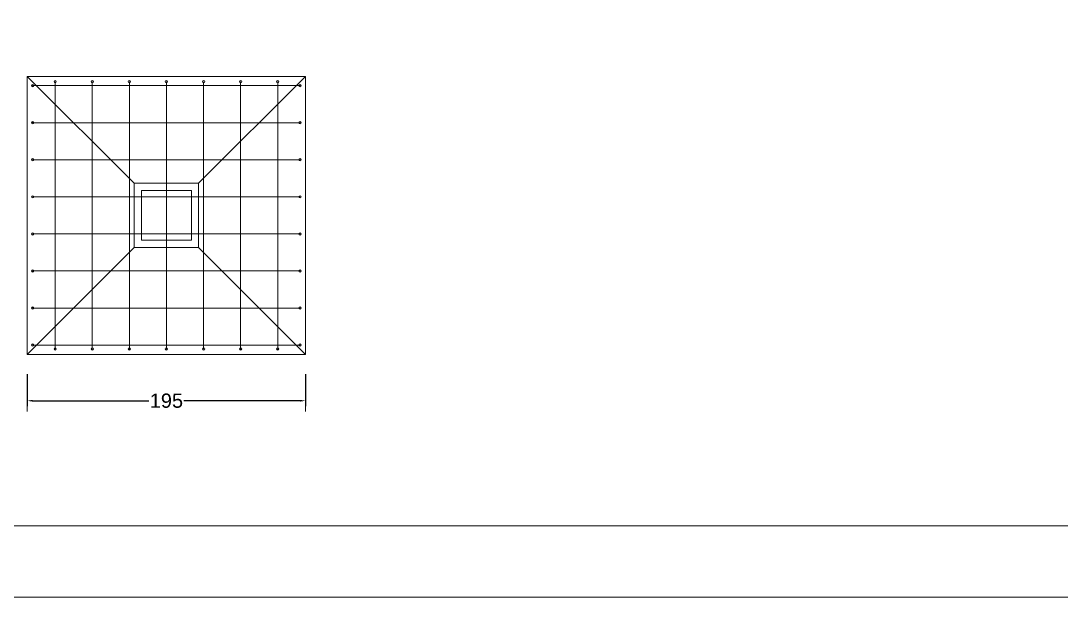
# Model space of a CAD drawing. Header units: millimetres. Extents: x 0 to 147, y 0 to 144.
# Drawn here: x 112.28 to 126.87, y 49.58 to 57.67 of the extents above; entities that cross this region are included whole.
import ezdxf

# ---------------------------------------------------------------- set-up
doc = ezdxf.new("R2010")
doc.units = ezdxf.units.MM
for name, color, linetype, lineweight in [('CIM_COTAS', 2, 'Continuous', 0), ('CIM_DIB_ARMADOS', 4, 'Continuous', 0), ('CIM_GEOMETRIA', 2, 'Continuous', 0), ('RECUAD_LIMITES', 2, 'Continuous', 0), ('RECUAD_MARCO', 1, 'Continuous', 20)]:
    doc.layers.add(name, color=color, linetype=linetype, lineweight=lineweight)
doc.styles.add('CYPETXT_0.3_romans', font='arial.ttf', dxfattribs={"height": 0.2})
doc.dimstyles.new('cype_arrow', dxfattribs={"dimtxt": 0.18, "dimasz": 0.075, "dimexe": 0.075, "dimexo": 0.075, "dimgap": 0, "dimtad": 0, "dimdec": 4, "dimzin": 0, "dimdsep": 46, "dimtxsty": 'CYPETXT_0.3_romans', "dimcen": 0.09, "dimadec": 0, "dimazin": 0, "dimtfac": 1, "dimtdec": 4, "dimtofl": 0, "dimtmove": 2, "dimatfit": 3, "dimfxl": 1, "dimtolj": 1, "dimtzin": 0, "dimarcsym": 0})

# ---------------------------------------------------------------- blocks, each defined once
blk = doc.blocks.new('*D283')
at = {"layer": 'CIM_COTAS', "color": 0, "lineweight": -2, "transparency": 16777216}
for p, q in [((112.375, 52.716), (112.375, 52.266)), ((116.275, 52.716), (116.275, 52.266)), ((112.45, 52.341), (114.079, 52.341)), ((116.2, 52.341), (114.571, 52.341))]:
    blk.add_line(p, q, dxfattribs=at)
at = {"layer": 'CIM_COTAS', "color": 0, "transparency": 16777216}
for points in [[(112.45, 52.354), (112.45, 52.329), (112.375, 52.341)], [(116.2, 52.354), (116.2, 52.329), (116.275, 52.341)]]:
    blk.add_solid(points, dxfattribs=at)
at = {"layer": 'Defpoints', "color": 0, "transparency": 16777216}
for p in [(112.375, 52.791), (116.275, 52.791), (116.275, 52.341)]:
    blk.add_point(p, dxfattribs=at)
at = {"layer": 'CIM_COTAS', "color": 0, "transparency": 16777216, "insert": (114.325, 52.341), "char_height": 0.2, "attachment_point": 5, "style": 'CYPETXT_0.3_romans'}
blk.add_mtext('\\A1;195', dxfattribs=at)

msp = doc.modelspace()

# ---------------------------------------------------------------- hatches: boundary and pattern name
at = {"layer": 'CIM_DIB_ARMADOS'}
h = msp.add_hatch(color=256, dxfattribs=at)
edge = h.paths.add_edge_path(flags=0)
edge.add_arc((112.45132, 56.7622), 0.0016, 0, 360)
h = msp.add_hatch(color=256, dxfattribs=at)
edge = h.paths.add_edge_path(flags=0)
edge.add_arc((112.76532, 56.8162), 0.0016, 0, 360)
h = msp.add_hatch(color=256, dxfattribs=at)
edge = h.paths.add_edge_path(flags=0)
edge.add_arc((113.28532, 56.8162), 0.0016, 0, 360)
h = msp.add_hatch(color=256, dxfattribs=at)
edge = h.paths.add_edge_path(flags=0)
edge.add_arc((113.80532, 56.8162), 0.0016, 0, 360)
h = msp.add_hatch(color=256, dxfattribs=at)
edge = h.paths.add_edge_path(flags=0)
edge.add_arc((114.32532, 56.8162), 0.0016, 0, 360)
h = msp.add_hatch(color=256, dxfattribs=at)
edge = h.paths.add_edge_path(flags=0)
edge.add_arc((114.84532, 56.8162), 0.0016, 0, 360)
h = msp.add_hatch(color=256, dxfattribs=at)
edge = h.paths.add_edge_path(flags=0)
edge.add_arc((115.36532, 56.8162), 0.0016, 0, 360)
h = msp.add_hatch(color=256, dxfattribs=at)
edge = h.paths.add_edge_path(flags=0)
edge.add_arc((115.88532, 56.8162), 0.0016, 0, 360)
h = msp.add_hatch(color=256, dxfattribs=at)
edge = h.paths.add_edge_path(flags=0)
edge.add_arc((116.19932, 56.7622), 0.0016, 0, 360)
h = msp.add_hatch(color=256, dxfattribs=at)
edge = h.paths.add_edge_path(flags=0)
edge.add_arc((112.45132, 56.2422), 0.0016, 0, 360)
h = msp.add_hatch(color=256, dxfattribs=at)
edge = h.paths.add_edge_path(flags=0)
edge.add_arc((116.19932, 56.2422), 0.0016, 0, 360)
h = msp.add_hatch(color=256, dxfattribs=at)
edge = h.paths.add_edge_path(flags=0)
edge.add_arc((112.45132, 55.7222), 0.0016, 0, 360)
h = msp.add_hatch(color=256, dxfattribs=at)
edge = h.paths.add_edge_path(flags=0)
edge.add_arc((116.19932, 55.7222), 0.0016, 0, 360)
h = msp.add_hatch(color=256, dxfattribs=at)
edge = h.paths.add_edge_path(flags=0)
edge.add_arc((112.45132, 55.2022), 0.0016, 0, 360)
h = msp.add_hatch(color=256, dxfattribs=at)
edge = h.paths.add_edge_path(flags=0)
edge.add_arc((116.19932, 55.2022), 0.0016, 0, 360)
h = msp.add_hatch(color=256, dxfattribs=at)
edge = h.paths.add_edge_path(flags=0)
edge.add_arc((112.45132, 54.6822), 0.0016, 0, 360)
h = msp.add_hatch(color=256, dxfattribs=at)
edge = h.paths.add_edge_path(flags=0)
edge.add_arc((116.19932, 54.6822), 0.0016, 0, 360)
h = msp.add_hatch(color=256, dxfattribs=at)
edge = h.paths.add_edge_path(flags=0)
edge.add_arc((112.45132, 54.1622), 0.0016, 0, 360)
h = msp.add_hatch(color=256, dxfattribs=at)
edge = h.paths.add_edge_path(flags=0)
edge.add_arc((116.19932, 54.1622), 0.0016, 0, 360)
h = msp.add_hatch(color=256, dxfattribs=at)
edge = h.paths.add_edge_path(flags=0)
edge.add_arc((112.45132, 53.6422), 0.0016, 0, 360)
h = msp.add_hatch(color=256, dxfattribs=at)
edge = h.paths.add_edge_path(flags=0)
edge.add_arc((116.19932, 53.6422), 0.0016, 0, 360)
h = msp.add_hatch(color=256, dxfattribs=at)
edge = h.paths.add_edge_path(flags=0)
edge.add_arc((112.45132, 53.1222), 0.0016, 0, 360)
h = msp.add_hatch(color=256, dxfattribs=at)
edge = h.paths.add_edge_path(flags=0)
edge.add_arc((116.19932, 53.1222), 0.0016, 0, 360)
h = msp.add_hatch(color=256, dxfattribs=at)
edge = h.paths.add_edge_path(flags=0)
edge.add_arc((112.76532, 53.0682), 0.0016, 0, 360)
h = msp.add_hatch(color=256, dxfattribs=at)
edge = h.paths.add_edge_path(flags=0)
edge.add_arc((113.28532, 53.0682), 0.0016, 0, 360)
h = msp.add_hatch(color=256, dxfattribs=at)
edge = h.paths.add_edge_path(flags=0)
edge.add_arc((113.80532, 53.0682), 0.0016, 0, 360)
h = msp.add_hatch(color=256, dxfattribs=at)
edge = h.paths.add_edge_path(flags=0)
edge.add_arc((114.32532, 53.0682), 0.0016, 0, 360)
h = msp.add_hatch(color=256, dxfattribs=at)
edge = h.paths.add_edge_path(flags=0)
edge.add_arc((114.84532, 53.0682), 0.0016, 0, 360)
h = msp.add_hatch(color=256, dxfattribs=at)
edge = h.paths.add_edge_path(flags=0)
edge.add_arc((115.36532, 53.0682), 0.0016, 0, 360)
h = msp.add_hatch(color=256, dxfattribs=at)
edge = h.paths.add_edge_path(flags=0)
edge.add_arc((115.88532, 53.0682), 0.0016, 0, 360)

# ---------------------------------------------------------------- linework, layer by layer
at = {"layer": 'CIM_COTAS'}
for p, q in [((112.37532, 52.1912), (112.37532, 52.4912)), ((116.27532, 52.1912), (116.27532, 52.4912))]:
    msp.add_line(p, q, dxfattribs=at)
at = {"layer": 'CIM_DIB_ARMADOS'}
for points in [[(112.45132, 56.7622), (112.45561, 56.7622), (112.46732, 56.7622), (112.48332, 56.7622), (116.16732, 56.7622), (116.18332, 56.7622), (116.19503, 56.7622), (116.19932, 56.7622)], [(112.76532, 53.0682), (112.76532, 53.07249), (112.76532, 53.0842), (112.76532, 53.1002), (112.76532, 56.7842), (112.76532, 56.8002), (112.76532, 56.81191), (112.76532, 56.8162)], [(113.28532, 53.0682), (113.28532, 53.07249), (113.28532, 53.0842), (113.28532, 53.1002), (113.28532, 56.7842), (113.28532, 56.8002), (113.28532, 56.81191), (113.28532, 56.8162)], [(113.80532, 53.0682), (113.80532, 53.07249), (113.80532, 53.0842), (113.80532, 53.1002), (113.80532, 56.7842), (113.80532, 56.8002), (113.80532, 56.81191), (113.80532, 56.8162)], [(114.32532, 53.0682), (114.32532, 53.07249), (114.32532, 53.0842), (114.32532, 53.1002), (114.32532, 56.7842), (114.32532, 56.8002), (114.32532, 56.81191), (114.32532, 56.8162)], [(114.84532, 53.0682), (114.84532, 53.07249), (114.84532, 53.0842), (114.84532, 53.1002), (114.84532, 56.7842), (114.84532, 56.8002), (114.84532, 56.81191), (114.84532, 56.8162)], [(115.36532, 53.0682), (115.36532, 53.07249), (115.36532, 53.0842), (115.36532, 53.1002), (115.36532, 56.7842), (115.36532, 56.8002), (115.36532, 56.81191), (115.36532, 56.8162)], [(115.88532, 53.0682), (115.88532, 53.07249), (115.88532, 53.0842), (115.88532, 53.1002), (115.88532, 56.7842), (115.88532, 56.8002), (115.88532, 56.81191), (115.88532, 56.8162)], [(112.45132, 56.2422), (112.45561, 56.2422), (112.46732, 56.2422), (112.48332, 56.2422), (116.16732, 56.2422), (116.18332, 56.2422), (116.19503, 56.2422), (116.19932, 56.2422)], [(112.45132, 55.7222), (112.45561, 55.7222), (112.46732, 55.7222), (112.48332, 55.7222), (116.16732, 55.7222), (116.18332, 55.7222), (116.19503, 55.7222), (116.19932, 55.7222)], [(112.45132, 55.2022), (112.45561, 55.2022), (112.46732, 55.2022), (112.48332, 55.2022), (116.16732, 55.2022), (116.18332, 55.2022), (116.19503, 55.2022), (116.19932, 55.2022)], [(112.45132, 54.6822), (112.45561, 54.6822), (112.46732, 54.6822), (112.48332, 54.6822), (116.16732, 54.6822), (116.18332, 54.6822), (116.19503, 54.6822), (116.19932, 54.6822)], [(112.45132, 54.1622), (112.45561, 54.1622), (112.46732, 54.1622), (112.48332, 54.1622), (116.16732, 54.1622), (116.18332, 54.1622), (116.19503, 54.1622), (116.19932, 54.1622)], [(112.45132, 53.6422), (112.45561, 53.6422), (112.46732, 53.6422), (112.48332, 53.6422), (116.16732, 53.6422), (116.18332, 53.6422), (116.19503, 53.6422), (116.19932, 53.6422)], [(112.45132, 53.1222), (112.45561, 53.1222), (112.46732, 53.1222), (112.48332, 53.1222), (116.16732, 53.1222), (116.18332, 53.1222), (116.19503, 53.1222), (116.19932, 53.1222)]]:
    msp.add_lwpolyline(points, dxfattribs=at)
for centre, radius in [((112.45132, 56.7622), 0.016), ((112.45132, 56.7622), 0.0016), ((112.76532, 56.8162), 0.016), ((112.76532, 56.8162), 0.0016), ((113.28532, 56.8162), 0.016), ((113.28532, 56.8162), 0.0016), ((113.80532, 56.8162), 0.016), ((113.80532, 56.8162), 0.0016), ((114.32532, 56.8162), 0.016), ((114.32532, 56.8162), 0.0016), ((114.84532, 56.8162), 0.016), ((114.84532, 56.8162), 0.0016), ((115.36532, 56.8162), 0.016), ((115.36532, 56.8162), 0.0016), ((115.88532, 56.8162), 0.016), ((115.88532, 56.8162), 0.0016), ((116.19932, 56.7622), 0.016), ((116.19932, 56.7622), 0.0016), ((112.45132, 56.2422), 0.016), ((112.45132, 56.2422), 0.0016), ((116.19932, 56.2422), 0.016), ((116.19932, 56.2422), 0.0016), ((112.45132, 55.7222), 0.016), ((112.45132, 55.7222), 0.0016), ((116.19932, 55.7222), 0.016), ((116.19932, 55.7222), 0.0016), ((112.45132, 55.2022), 0.016), ((112.45132, 55.2022), 0.0016), ((116.19932, 55.2022), 0.016), ((116.19932, 55.2022), 0.0016), ((112.45132, 54.6822), 0.016), ((116.19932, 54.6822), 0.016), ((112.45132, 54.6822), 0.0016), ((116.19932, 54.6822), 0.0016), ((112.45132, 54.1622), 0.016), ((112.45132, 54.1622), 0.0016), ((116.19932, 54.1622), 0.016), ((116.19932, 54.1622), 0.0016), ((112.45132, 53.6422), 0.016), ((112.45132, 53.6422), 0.0016), ((116.19932, 53.6422), 0.016), ((116.19932, 53.6422), 0.0016), ((112.45132, 53.1222), 0.016), ((112.45132, 53.1222), 0.0016), ((116.19932, 53.1222), 0.016), ((116.19932, 53.1222), 0.0016), ((112.76532, 53.0682), 0.016), ((112.76532, 53.0682), 0.0016), ((113.28532, 53.0682), 0.016), ((113.28532, 53.0682), 0.0016), ((113.80532, 53.0682), 0.016), ((113.80532, 53.0682), 0.0016), ((114.32532, 53.0682), 0.016), ((114.32532, 53.0682), 0.0016), ((114.84532, 53.0682), 0.016), ((114.84532, 53.0682), 0.0016), ((115.36532, 53.0682), 0.016), ((115.36532, 53.0682), 0.0016), ((115.88532, 53.0682), 0.016), ((115.88532, 53.0682), 0.0016)]:
    msp.add_circle(centre, radius, dxfattribs=at)
at = {"layer": 'CIM_GEOMETRIA'}
for p, q in [((113.87532, 55.3922), (112.37532, 56.8922)), ((116.27532, 56.8922), (114.77532, 55.3922)), ((112.37532, 52.9922), (113.87532, 54.4922)), ((116.27532, 52.9922), (114.77532, 54.4922))]:
    msp.add_line(p, q, dxfattribs=at)
for points in [[(112.37532, 56.8922), (112.37532, 52.9922), (116.27532, 52.9922), (116.27532, 56.8922), (112.37532, 56.8922)], [(114.77532, 55.3922), (114.77532, 54.4922), (113.87532, 54.4922), (113.87532, 55.3922), (114.77532, 55.3922)], [(113.97532, 54.5922), (114.67532, 54.5922), (114.67532, 55.2922), (113.97532, 55.2922), (113.97532, 54.5922)]]:
    msp.add_lwpolyline(points, close=True, dxfattribs=at)
at = {"layer": 'RECUAD_LIMITES'}
msp.add_lwpolyline([(88.095, 49.585), (147.495, 49.585), (147.495, 91.585), (88.095, 91.585), (88.095, 49.585)], close=True, dxfattribs=at)
at = {"layer": 'RECUAD_MARCO'}
msp.add_lwpolyline([(90.595, 50.585), (146.495, 50.585), (146.495, 90.585), (90.595, 90.585), (90.595, 50.585)], close=True, dxfattribs=at)

# ---------------------------------------------------------------- dimensions: what is measured, and where the dimension line sits
at = {"layer": 'CIM_COTAS'}
dim = msp.add_aligned_dim(p1=(112.37532, 52.7912), p2=(116.27532, 52.7912), distance=-0.45, text='195', dimstyle='cype_arrow', dxfattribs=at)
dim.commit()
dim.dimension.update_dxf_attribs({"geometry": '*D283', "text_midpoint": (114.32532, 52.3412)})

doc.saveas('drawing.dxf')
